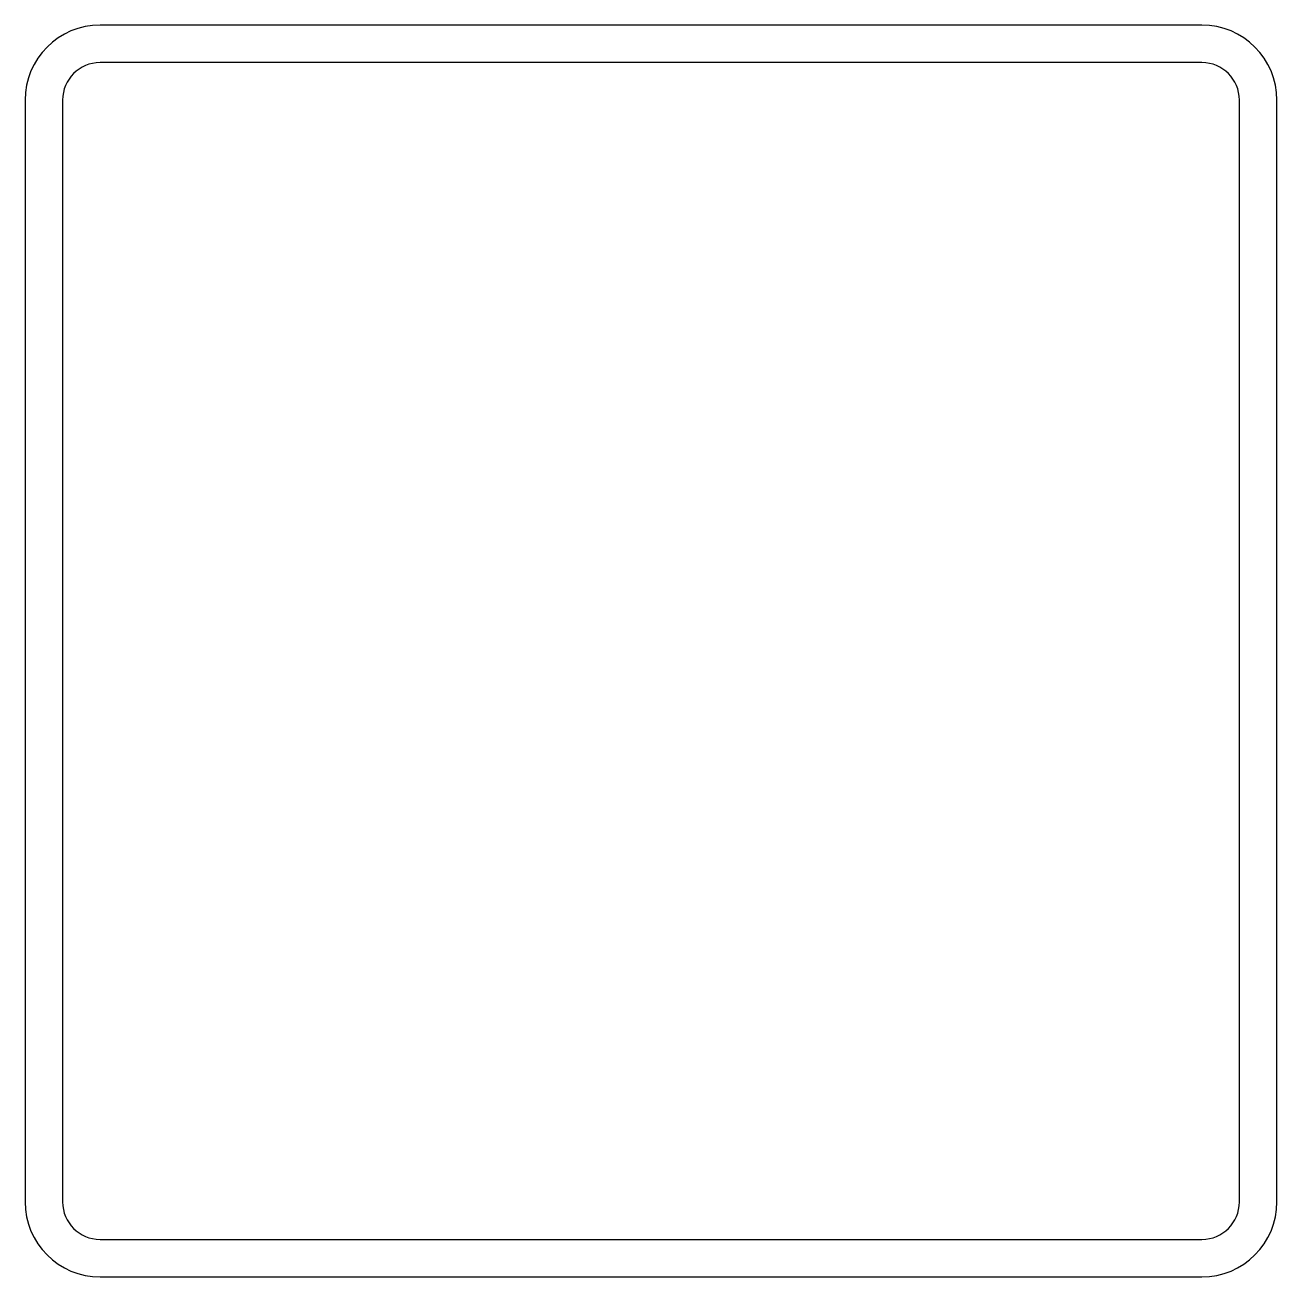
# Model space of a CAD drawing. Header units: inches. Extents: x -2 to 2, y -2 to 2.
import ezdxf

# ---------------------------------------------------------------- set-up
doc = ezdxf.new("R2010")
doc.units = ezdxf.units.IN
doc.layers.get('0').update_dxf_attribs({"linetype": 'CONTINUOUS'})

msp = doc.modelspace()

# ---------------------------------------------------------------- linework, layer by layer
for p, q in [((1.76, 2), (-1.76, 2)), ((1.76, 1.88), (-1.76, 1.88)), ((-2, 1.76), (-2, -1.76)), ((2, -1.76), (2, 1.76)), ((-1.88, 1.76), (-1.88, -1.76)), ((1.88, -1.76), (1.88, 1.76)), ((-1.76, -1.88), (1.76, -1.88)), ((-1.76, -2), (1.76, -2))]:
    msp.add_line(p, q)
for centre, radius, start, end in [((-1.76, 1.76), 0.24, 90, 180), ((1.76, 1.76), 0.24, 0, 90), ((-1.76, 1.76), 0.12, 90, 180), ((1.76, 1.76), 0.12, 0, 90), ((-1.76, -1.76), 0.24, 180, 270), ((-1.76, -1.76), 0.12, 180, 270), ((1.76, -1.76), 0.24, 270, 360), ((1.76, -1.76), 0.12, 270, 360)]:
    msp.add_arc(centre, radius, start, end)

doc.saveas('drawing.dxf')
